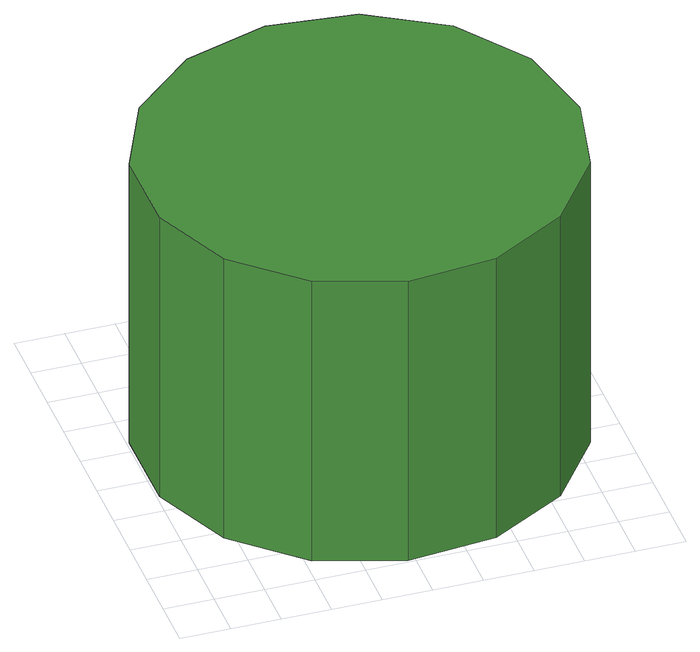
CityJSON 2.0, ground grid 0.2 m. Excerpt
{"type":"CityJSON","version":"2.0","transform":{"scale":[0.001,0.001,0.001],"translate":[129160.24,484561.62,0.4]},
"CityObjects":{
"tree1":{"type":"SolitaryVegetationObject","attributes":{"function":"something"},"geometry":[{"type":"MultiSurface","lod":"1","boundaries":[[[0,1,2,3,4,5,6,7,8,9,10,11,12,13,14]],[[15,16,17,18,19,20,21,22,23,24,25,26,27,28,29]],[[0,29,28,1]],[[1,28,27,2]],[[2,27,26,3]],[[3,26,25,4]],[[4,25,24,5]],[[5,24,23,6]],[[6,23,22,7]],[[7,22,21,8]],[[8,21,20,9]],[[9,20,19,10]],[[10,19,18,11]],[[11,18,17,12]],[[12,17,16,13]],[[13,16,15,14]],[[14,15,29,0]]]}]}
},
"vertices":[
[1733,874,1297],[1657,1228,1297],[1444,1521,1297],[1131,1703,1297],[771,1740,1297],[426,1629,1297],[157,1386,1297],[10,1055,1297],[10,693,1297],[157,362,1297],[426,120,1297],[771,8,1297],[1131,46,1297],[1444,227,1297],[1657,520,1297],[1657,520,7],[1444,227,7],[1131,46,7],[771,8,7],[426,120,7],[157,362,7],[10,693,7],[10,1055,7],[157,1386,7],[426,1629,7],[771,1740,7],[1131,1703,7],[1444,1521,7],[1657,1228,7],[1733,874,7]
]}
